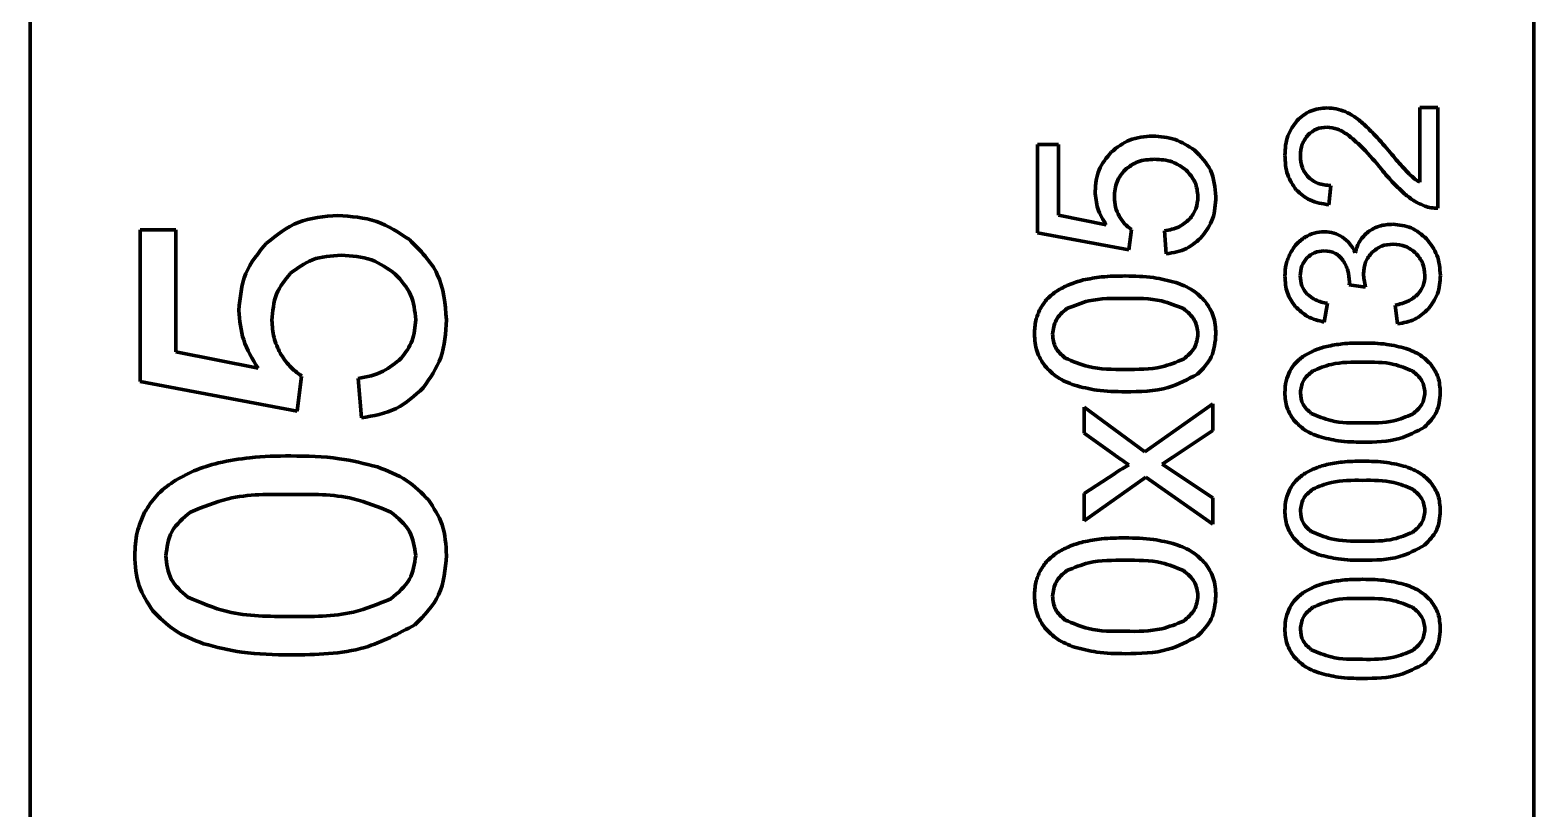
# Model space of a CAD drawing. Header units: millimetres. Extents: x 0 to 1189, y 0 to 841.
# Drawn here: x 372.85 to 402.85, y 215.53 to 231.08 of the extents above; entities that cross this region are included whole.
import ezdxf

# ---------------------------------------------------------------- set-up
doc = ezdxf.new("R2010")
doc.units = ezdxf.units.MM
doc.header["$LTSCALE"] = 0.75
doc.layers.add('Visible', color=7, linetype='Continuous', lineweight=70)

msp = doc.modelspace()

# ---------------------------------------------------------------- linework, layer by layer
at = {"layer": 'Visible', "extrusion": (-1e-16, -1, 0)}
for p, q in [((372.852, 123.899), (372.852, 673.232)), ((402.852, 123.899), (402.852, 673.232)), ((400.574, 228.045), (400.574, 229.534)), ((400.574, 229.534), (400.933, 229.534)), ((400.933, 229.534), (400.933, 227.527)), ((392.952, 227.037), (392.952, 228.799)), ((392.952, 228.799), (393.367, 228.799)), ((393.367, 228.799), (393.367, 227.385)), ((398.801, 227.98), (398.762, 227.597)), ((393.367, 227.385), (394.32, 227.194)), ((394.825, 227.102), (394.772, 226.694)), ((375.048, 224.065), (375.048, 227.094)), ((375.048, 227.094), (375.763, 227.094)), ((375.763, 227.094), (375.763, 224.663)), ((394.772, 226.694), (392.952, 227.037)), ((395.519, 226.616), (395.48, 227.073)), ((399.495, 225.953), (399.168, 225.994)), ((398.737, 225.628), (398.671, 225.255)), ((400.131, 225.218), (400.081, 225.59)), ((375.763, 224.663), (377.4, 224.335)), ((378.268, 224.177), (378.177, 223.475)), ((379.461, 223.342), (379.394, 224.127)), ((378.177, 223.475), (375.048, 224.065)), ((393.88, 223.034), (393.88, 223.553)), ((393.88, 223.553), (395.089, 222.666)), ((395.089, 222.666), (396.447, 223.621)), ((396.447, 223.621), (396.447, 223.087)), ((394.487, 222.601), (393.88, 223.034)), ((396.447, 223.087), (395.65, 222.56)), ((395.65, 222.56), (395.434, 222.42)), ((395.434, 222.42), (396.447, 221.745)), ((393.88, 221.832), (394.482, 222.226)), ((395.113, 222.156), (393.88, 221.288)), ((396.447, 221.218), (395.113, 222.156)), ((393.88, 221.288), (393.88, 221.832)), ((396.447, 221.745), (396.447, 221.218))]:
    msp.add_line(p, q, dxfattribs=at)
at = {"layer": 'Visible'}
for points, knots in [([(398.126, 229.275), (398.212, 229.349), (398.385, 229.498), (398.612, 229.519), (398.727, 229.53)], [0, 0, 0, 0, 0.03318338, 0.06672385, 0.06672385, 0.06672385, 0.06672385]), ([(398.727, 229.53), (398.788, 229.526), (398.911, 229.52), (399.027, 229.477), (399.085, 229.455)], [0, 0, 0, 0, 0.01816613, 0.03678527, 0.03678527, 0.03678527, 0.03678527]), ([(397.884, 228.583), (397.891, 228.718), (397.905, 228.973), (398.056, 229.178), (398.126, 229.275)], [0, 0, 0, 0, 0.03960956, 0.07471129, 0.07471129, 0.07471129, 0.07471129]), ([(399.085, 229.455), (399.147, 229.424), (399.281, 229.357), (399.394, 229.26), (399.456, 229.207)], [0, 0, 0, 0, 0.02061183, 0.04471862, 0.04471862, 0.04471862, 0.04471862]), ([(399.456, 229.207), (399.534, 229.132), (399.722, 228.949), (399.891, 228.75), (399.99, 228.633)], [0, 0, 0, 0, 0.03260307, 0.07851532, 0.07851532, 0.07851532, 0.07851532]), ([(394.419, 228.647), (394.536, 228.74), (394.778, 228.932), (395.087, 228.955), (395.246, 228.966)], [0, 0, 0, 0, 0.04385316, 0.09047358, 0.09047358, 0.09047358, 0.09047358]), ([(395.246, 228.966), (395.4, 228.956), (395.702, 228.934), (395.954, 228.768), (396.078, 228.686)], [0, 0, 0, 0, 0.04538963, 0.08910009, 0.08910009, 0.08910009, 0.08910009]), ([(398.345, 228.988), (398.3, 228.929), (398.208, 228.808), (398.198, 228.654), (398.193, 228.575)], [0, 0, 0, 0, 0.0215282, 0.04490679, 0.04490679, 0.04490679, 0.04490679]), ([(398.719, 229.146), (398.648, 229.14), (398.506, 229.127), (398.398, 229.034), (398.345, 228.988)], [0, 0, 0, 0, 0.0208066, 0.04151268, 0.04151268, 0.04151268, 0.04151268]), ([(399.167, 228.972), (399.093, 229.023), (398.956, 229.116), (398.793, 229.137), (398.719, 229.146)], [0, 0, 0, 0, 0.02650131, 0.04870379, 0.04870379, 0.04870379, 0.04870379]), ([(399.81, 228.303), (399.693, 228.446), (399.496, 228.686), (399.262, 228.89), (399.167, 228.972)], [0, 0, 0, 0, 0.05516422, 0.09293464, 0.09293464, 0.09293464, 0.09293464]), ([(394.098, 227.864), (394.111, 228.012), (394.136, 228.307), (394.325, 228.534), (394.419, 228.647)], [0, 0, 0, 0, 0.04353845, 0.08648531, 0.08648531, 0.08648531, 0.08648531]), ([(396.078, 228.686), (396.203, 228.56), (396.459, 228.303), (396.491, 227.94), (396.508, 227.755)], [0, 0, 0, 0, 0.0516397, 0.1054876, 0.1054876, 0.1054876, 0.1054876]), ([(399.99, 228.633), (400.068, 228.54), (400.191, 228.392), (400.323, 228.253), (400.372, 228.202)], [0, 0, 0, 0, 0.03629636, 0.05759698, 0.05759698, 0.05759698, 0.05759698]), ([(395.285, 228.505), (395.169, 228.498), (394.952, 228.486), (394.779, 228.356), (394.697, 228.295)], [0, 0, 0, 0, 0.03370913, 0.0635988, 0.0635988, 0.0635988, 0.0635988]), ([(395.913, 228.287), (395.824, 228.35), (395.637, 228.484), (395.406, 228.498), (395.285, 228.505)], [0, 0, 0, 0, 0.03202841, 0.06774082, 0.06774082, 0.06774082, 0.06774082]), ([(398.109, 227.893), (398.043, 227.99), (397.903, 228.198), (397.891, 228.449), (397.884, 228.583)], [0, 0, 0, 0, 0.0344819, 0.07377026, 0.07377026, 0.07377026, 0.07377026]), ([(398.193, 228.575), (398.198, 228.491), (398.208, 228.33), (398.307, 228.204), (398.354, 228.144)], [0, 0, 0, 0, 0.02456604, 0.04697127, 0.04697127, 0.04697127, 0.04697127]), ([(400.27, 227.816), (400.197, 227.883), (400.033, 228.035), (399.89, 228.208), (399.81, 228.303)], [0, 0, 0, 0, 0.02975276, 0.06709219, 0.06709219, 0.06709219, 0.06709219]), ([(394.697, 228.295), (394.634, 228.219), (394.504, 228.059), (394.49, 227.854), (394.482, 227.748)], [0, 0, 0, 0, 0.029041, 0.06012174, 0.06012174, 0.06012174, 0.06012174]), ([(396.15, 227.755), (396.14, 227.856), (396.12, 228.059), (395.982, 228.211), (395.913, 228.287)], [0, 0, 0, 0, 0.02960863, 0.05961142, 0.05961142, 0.05961142, 0.05961142]), ([(398.354, 228.144), (398.416, 228.097), (398.547, 227.996), (398.713, 227.986), (398.801, 227.98)], [0, 0, 0, 0, 0.02278253, 0.04859981, 0.04859981, 0.04859981, 0.04859981]), ([(400.372, 228.202), (400.405, 228.172), (400.468, 228.114), (400.54, 228.067), (400.574, 228.045)], [0, 0, 0, 0, 0.01330724, 0.0256381, 0.0256381, 0.0256381, 0.0256381]), ([(394.32, 227.194), (394.255, 227.3), (394.129, 227.506), (394.108, 227.747), (394.098, 227.864)], [0, 0, 0, 0, 0.03670611, 0.0714226, 0.0714226, 0.0714226, 0.0714226]), ([(394.482, 227.748), (394.486, 227.68), (394.493, 227.547), (394.55, 227.427), (394.577, 227.368)], [0, 0, 0, 0, 0.02014687, 0.03947295, 0.03947295, 0.03947295, 0.03947295]), ([(395.982, 227.309), (396.031, 227.374), (396.13, 227.507), (396.143, 227.672), (396.15, 227.755)], [0, 0, 0, 0, 0.02397623, 0.04854337, 0.04854337, 0.04854337, 0.04854337]), ([(396.508, 227.755), (396.499, 227.604), (396.482, 227.315), (396.316, 227.079), (396.237, 226.966)], [0, 0, 0, 0, 0.04442677, 0.08491192, 0.08491192, 0.08491192, 0.08491192]), ([(398.762, 227.597), (398.63, 227.616), (398.383, 227.652), (398.196, 227.817), (398.109, 227.893)], [0, 0, 0, 0, 0.03891672, 0.0731225, 0.0731225, 0.0731225, 0.0731225]), ([(400.674, 227.57), (400.604, 227.601), (400.459, 227.665), (400.335, 227.764), (400.27, 227.816)], [0, 0, 0, 0, 0.02265839, 0.0474364, 0.0474364, 0.0474364, 0.0474364]), ([(400.933, 227.527), (400.888, 227.528), (400.8, 227.529), (400.716, 227.557), (400.674, 227.57)], [0, 0, 0, 0, 0.01323248, 0.0263837, 0.0263837, 0.0263837, 0.0263837]), ([(377.57, 226.832), (377.772, 226.992), (378.188, 227.322), (378.718, 227.361), (378.991, 227.381)], [0, 0, 0, 0, 0.0753702, 0.1554966, 0.1554966, 0.1554966, 0.1554966]), ([(378.991, 227.381), (379.256, 227.362), (379.774, 227.326), (380.208, 227.039), (380.421, 226.899)], [0, 0, 0, 0, 0.0780111, 0.1531361, 0.1531361, 0.1531361, 0.1531361]), ([(394.577, 227.368), (394.611, 227.315), (394.677, 227.211), (394.777, 227.138), (394.825, 227.102)], [0, 0, 0, 0, 0.01867153, 0.03663207, 0.03663207, 0.03663207, 0.03663207]), ([(395.48, 227.073), (395.582, 227.093), (395.77, 227.129), (395.915, 227.253), (395.982, 227.309)], [0, 0, 0, 0, 0.03041367, 0.05625483, 0.05625483, 0.05625483, 0.05625483]), ([(399.546, 227.057), (399.617, 227.1), (399.768, 227.191), (399.944, 227.201), (400.036, 227.206)], [0, 0, 0, 0, 0.02470731, 0.05191397, 0.05191397, 0.05191397, 0.05191397]), ([(400.036, 227.206), (400.163, 227.194), (400.419, 227.169), (400.613, 227), (400.71, 226.916)], [0, 0, 0, 0, 0.03744427, 0.07504807, 0.07504807, 0.07504807, 0.07504807]), ([(377.018, 225.486), (377.04, 225.741), (377.085, 226.247), (377.409, 226.638), (377.57, 226.832)], [0, 0, 0, 0, 0.0748294, 0.1486421, 0.1486421, 0.1486421, 0.1486421]), ([(380.421, 226.899), (380.636, 226.682), (381.077, 226.24), (381.132, 225.617), (381.16, 225.299)], [0, 0, 0, 0, 0.0887531, 0.1813013, 0.1813013, 0.1813013, 0.1813013]), ([(396.237, 226.966), (396.138, 226.875), (395.933, 226.687), (395.66, 226.64), (395.519, 226.616)], [0, 0, 0, 0, 0.03960625, 0.08136833, 0.08136833, 0.08136833, 0.08136833]), ([(397.991, 226.626), (398.029, 226.691), (398.103, 226.818), (398.223, 226.904), (398.282, 226.946)], [0, 0, 0, 0, 0.02235337, 0.04369063, 0.04369063, 0.04369063, 0.04369063]), ([(398.282, 226.946), (398.344, 226.978), (398.466, 227.042), (398.605, 227.052), (398.673, 227.057)], [0, 0, 0, 0, 0.02073995, 0.04107087, 0.04107087, 0.04107087, 0.04107087]), ([(398.673, 227.057), (398.737, 227.052), (398.864, 227.044), (398.976, 226.982), (399.031, 226.951)], [0, 0, 0, 0, 0.01897971, 0.03776636, 0.03776636, 0.03776636, 0.03776636]), ([(399.031, 226.951), (399.083, 226.91), (399.191, 226.825), (399.255, 226.702), (399.288, 226.638)], [0, 0, 0, 0, 0.0195392, 0.04087852, 0.04087852, 0.04087852, 0.04087852]), ([(399.288, 226.638), (399.313, 226.722), (399.362, 226.885), (399.486, 227.001), (399.546, 227.057)], [0, 0, 0, 0, 0.02575802, 0.04993292, 0.04993292, 0.04993292, 0.04993292]), ([(400.044, 226.81), (399.963, 226.804), (399.804, 226.792), (399.681, 226.691), (399.621, 226.642)], [0, 0, 0, 0, 0.0238016, 0.04652692, 0.04652692, 0.04652692, 0.04652692]), ([(400.496, 226.629), (400.431, 226.682), (400.299, 226.789), (400.13, 226.803), (400.044, 226.81)], [0, 0, 0, 0, 0.02451324, 0.04967397, 0.04967397, 0.04967397, 0.04967397]), ([(400.71, 226.916), (400.791, 226.811), (400.956, 226.595), (400.976, 226.323), (400.986, 226.183)], [0, 0, 0, 0, 0.03882791, 0.07990348, 0.07990348, 0.07990348, 0.07990348]), ([(379.058, 226.587), (378.86, 226.576), (378.487, 226.555), (378.188, 226.332), (378.048, 226.228)], [0, 0, 0, 0, 0.0579358, 0.1093071, 0.1093071, 0.1093071, 0.1093071]), ([(380.138, 226.213), (379.986, 226.322), (379.664, 226.553), (379.267, 226.575), (379.058, 226.587)], [0, 0, 0, 0, 0.0550472, 0.116426, 0.116426, 0.116426, 0.116426]), ([(397.884, 226.168), (397.888, 226.249), (397.896, 226.408), (397.959, 226.554), (397.991, 226.626)], [0, 0, 0, 0, 0.02401782, 0.04733474, 0.04733474, 0.04733474, 0.04733474]), ([(398.325, 226.535), (398.286, 226.484), (398.204, 226.378), (398.195, 226.245), (398.19, 226.176)], [0, 0, 0, 0, 0.01883111, 0.03904739, 0.03904739, 0.03904739, 0.03904739]), ([(398.665, 226.674), (398.6, 226.668), (398.472, 226.658), (398.373, 226.575), (398.325, 226.535)], [0, 0, 0, 0, 0.01906169, 0.0375017, 0.0375017, 0.0375017, 0.0375017]), ([(399.048, 226.483), (398.999, 226.539), (398.898, 226.654), (398.745, 226.667), (398.665, 226.674)], [0, 0, 0, 0, 0.02129806, 0.04431935, 0.04431935, 0.04431935, 0.04431935]), ([(399.621, 226.642), (399.572, 226.582), (399.472, 226.457), (399.46, 226.298), (399.454, 226.216)], [0, 0, 0, 0, 0.02279061, 0.04676605, 0.04676605, 0.04676605, 0.04676605]), ([(400.678, 226.185), (400.67, 226.269), (400.656, 226.436), (400.549, 226.565), (400.496, 226.629)], [0, 0, 0, 0, 0.02468181, 0.04904498, 0.04904498, 0.04904498, 0.04904498]), ([(378.048, 226.228), (377.94, 226.096), (377.717, 225.822), (377.692, 225.469), (377.678, 225.287)], [0, 0, 0, 0, 0.0499126, 0.1033311, 0.1033311, 0.1033311, 0.1033311]), ([(380.545, 225.299), (380.528, 225.473), (380.493, 225.822), (380.257, 226.082), (380.138, 226.213)], [0, 0, 0, 0, 0.0508883, 0.102454, 0.102454, 0.102454, 0.102454]), ([(399.172, 226.054), (399.167, 226.131), (399.158, 226.283), (399.084, 226.417), (399.048, 226.483)], [0, 0, 0, 0, 0.02283891, 0.04512605, 0.04512605, 0.04512605, 0.04512605]), ([(399.454, 226.216), (399.456, 226.176), (399.461, 226.087), (399.483, 226.001), (399.495, 225.953)], [0, 0, 0, 0, 0.01190217, 0.02667822, 0.02667822, 0.02667822, 0.02667822]), ([(393.335, 225.874), (393.413, 225.919), (393.58, 226.014), (393.764, 226.067), (393.862, 226.094)], [0, 0, 0, 0, 0.02705955, 0.05729505, 0.05729505, 0.05729505, 0.05729505]), ([(393.862, 226.094), (393.983, 226.117), (394.26, 226.17), (394.541, 226.173), (394.7, 226.174)], [0, 0, 0, 0, 0.03696178, 0.08429648, 0.08429648, 0.08429648, 0.08429648]), ([(394.7, 226.174), (394.888, 226.171), (395.229, 226.167), (395.559, 226.083), (395.706, 226.046)], [0, 0, 0, 0, 0.0564493, 0.10181, 0.10181, 0.10181, 0.10181]), ([(395.706, 226.046), (395.825, 226), (396.049, 225.914), (396.219, 225.743), (396.299, 225.663)], [0, 0, 0, 0, 0.03753988, 0.07125827, 0.07125827, 0.07125827, 0.07125827]), ([(398.09, 225.565), (398.03, 225.653), (397.906, 225.835), (397.891, 226.054), (397.884, 226.168)], [0, 0, 0, 0, 0.03126965, 0.06475393, 0.06475393, 0.06475393, 0.06475393]), ([(398.19, 226.176), (398.196, 226.108), (398.206, 225.973), (398.287, 225.866), (398.327, 225.814)], [0, 0, 0, 0, 0.02022503, 0.03948926, 0.03948926, 0.03948926, 0.03948926]), ([(399.168, 225.994), (399.169, 226.005), (399.171, 226.025), (399.172, 226.045), (399.172, 226.054)], [0, 0, 0, 0, 0.003379823, 0.006022458, 0.006022458, 0.006022458, 0.006022458]), ([(400.538, 225.809), (400.579, 225.864), (400.662, 225.975), (400.672, 226.114), (400.678, 226.185)], [0, 0, 0, 0, 0.02006903, 0.04084302, 0.04084302, 0.04084302, 0.04084302]), ([(400.986, 226.183), (400.978, 226.057), (400.961, 225.812), (400.818, 225.615), (400.748, 225.519)], [0, 0, 0, 0, 0.03706201, 0.07180391, 0.07180391, 0.07180391, 0.07180391]), ([(393.004, 225.519), (393.047, 225.588), (393.134, 225.728), (393.267, 225.825), (393.335, 225.874)], [0, 0, 0, 0, 0.02413348, 0.04898112, 0.04898112, 0.04898112, 0.04898112]), ([(394.7, 225.727), (394.453, 225.729), (394.05, 225.734), (393.68, 225.581), (393.537, 225.523)], [0, 0, 0, 0, 0.0730065, 0.1190832, 0.1190832, 0.1190832, 0.1190832]), ([(395.86, 225.523), (395.716, 225.581), (395.347, 225.733), (394.945, 225.729), (394.7, 225.727)], [0, 0, 0, 0, 0.0461337, 0.1188387, 0.1188387, 0.1188387, 0.1188387]), ([(396.299, 225.663), (396.36, 225.569), (396.487, 225.374), (396.501, 225.141), (396.508, 225.018)], [0, 0, 0, 0, 0.03284543, 0.06879529, 0.06879529, 0.06879529, 0.06879529]), ([(398.327, 225.814), (398.382, 225.77), (398.502, 225.672), (398.654, 225.643), (398.737, 225.628)], [0, 0, 0, 0, 0.02082705, 0.04567707, 0.04567707, 0.04567707, 0.04567707]), ([(400.081, 225.59), (400.176, 225.612), (400.345, 225.65), (400.479, 225.76), (400.538, 225.809)], [0, 0, 0, 0, 0.02860702, 0.05124438, 0.05124438, 0.05124438, 0.05124438]), ([(377.4, 224.335), (377.288, 224.517), (377.072, 224.872), (377.035, 225.285), (377.018, 225.486)], [0, 0, 0, 0, 0.0630867, 0.1227538, 0.1227538, 0.1227538, 0.1227538]), ([(392.889, 225.018), (392.893, 225.109), (392.9, 225.283), (392.97, 225.442), (393.004, 225.519)], [0, 0, 0, 0, 0.02692746, 0.05173875, 0.05173875, 0.05173875, 0.05173875]), ([(393.537, 225.523), (393.453, 225.453), (393.292, 225.319), (393.263, 225.112), (393.249, 225.014)], [0, 0, 0, 0, 0.03148982, 0.06035275, 0.06035275, 0.06035275, 0.06035275]), ([(396.15, 225.018), (396.136, 225.116), (396.106, 225.321), (395.944, 225.453), (395.86, 225.523)], [0, 0, 0, 0, 0.02852723, 0.06005392, 0.06005392, 0.06005392, 0.06005392]), ([(398.671, 225.255), (398.555, 225.283), (398.334, 225.336), (398.169, 225.491), (398.09, 225.565)], [0, 0, 0, 0, 0.03509647, 0.0669037, 0.0669037, 0.0669037, 0.0669037]), ([(400.748, 225.519), (400.662, 225.44), (400.486, 225.28), (400.251, 225.239), (400.131, 225.218)], [0, 0, 0, 0, 0.03431324, 0.06995457, 0.06995457, 0.06995457, 0.06995457]), ([(377.678, 225.287), (377.685, 225.17), (377.697, 224.942), (377.795, 224.735), (377.842, 224.634)], [0, 0, 0, 0, 0.03462642, 0.06784203, 0.06784203, 0.06784203, 0.06784203]), ([(380.256, 224.532), (380.341, 224.645), (380.511, 224.872), (380.534, 225.156), (380.545, 225.299)], [0, 0, 0, 0, 0.04120797, 0.08343144, 0.08343144, 0.08343144, 0.08343144]), ([(381.16, 225.299), (381.145, 225.039), (381.115, 224.543), (380.83, 224.136), (380.695, 223.942)], [0, 0, 0, 0, 0.0763563, 0.1459379, 0.1459379, 0.1459379, 0.1459379]), ([(393.097, 224.377), (393.036, 224.47), (392.909, 224.665), (392.896, 224.897), (392.889, 225.018)], [0, 0, 0, 0, 0.03274909, 0.06851516, 0.06851516, 0.06851516, 0.06851516]), ([(393.249, 225.014), (393.26, 224.918), (393.282, 224.726), (393.429, 224.599), (393.503, 224.535)], [0, 0, 0, 0, 0.02769224, 0.05597181, 0.05597181, 0.05597181, 0.05597181]), ([(395.861, 224.514), (395.945, 224.584), (396.106, 224.716), (396.136, 224.921), (396.15, 225.018)], [0, 0, 0, 0, 0.03146419, 0.05998375, 0.05998375, 0.05998375, 0.05998375]), ([(396.508, 225.018), (396.494, 224.858), (396.467, 224.545), (396.248, 224.322), (396.14, 224.213)], [0, 0, 0, 0, 0.04666469, 0.09101807, 0.09101807, 0.09101807, 0.09101807]), ([(398.266, 224.58), (398.333, 224.618), (398.476, 224.699), (398.634, 224.744), (398.718, 224.768)], [0, 0, 0, 0, 0.02318194, 0.04908474, 0.04908474, 0.04908474, 0.04908474]), ([(398.718, 224.768), (398.821, 224.788), (399.058, 224.833), (399.3, 224.835), (399.435, 224.836)], [0, 0, 0, 0, 0.03166517, 0.07221685, 0.07221685, 0.07221685, 0.07221685]), ([(399.435, 224.836), (399.597, 224.834), (399.889, 224.83), (400.172, 224.759), (400.298, 224.727)], [0, 0, 0, 0, 0.04836014, 0.08722077, 0.08722077, 0.08722077, 0.08722077]), ([(400.298, 224.727), (400.399, 224.688), (400.592, 224.614), (400.737, 224.468), (400.805, 224.398)], [0, 0, 0, 0, 0.03216046, 0.06104703, 0.06104703, 0.06104703, 0.06104703]), ([(377.842, 224.634), (377.9, 224.543), (378.014, 224.364), (378.185, 224.239), (378.268, 224.177)], [0, 0, 0, 0, 0.03209069, 0.06295947, 0.06295947, 0.06295947, 0.06295947]), ([(379.394, 224.127), (379.569, 224.161), (379.892, 224.224), (380.142, 224.435), (380.256, 224.532)], [0, 0, 0, 0, 0.05227186, 0.09668505, 0.09668505, 0.09668505, 0.09668505]), ([(393.503, 224.535), (393.655, 224.47), (394.035, 224.308), (394.45, 224.309), (394.7, 224.31)], [0, 0, 0, 0, 0.0491003, 0.1228677, 0.1228677, 0.1228677, 0.1228677]), ([(394.7, 224.31), (394.946, 224.308), (395.348, 224.304), (395.718, 224.456), (395.861, 224.514)], [0, 0, 0, 0, 0.0728558, 0.1189609, 0.1189609, 0.1189609, 0.1189609]), ([(397.982, 224.275), (398.019, 224.334), (398.094, 224.454), (398.208, 224.537), (398.266, 224.58)], [0, 0, 0, 0, 0.02067523, 0.0419622, 0.0419622, 0.0419622, 0.0419622]), ([(399.435, 224.453), (399.224, 224.455), (398.879, 224.459), (398.562, 224.329), (398.439, 224.278)], [0, 0, 0, 0, 0.0625447, 0.1020186, 0.1020186, 0.1020186, 0.1020186]), ([(400.429, 224.278), (400.306, 224.329), (399.99, 224.459), (399.646, 224.455), (399.435, 224.453)], [0, 0, 0, 0, 0.0395227, 0.1018092, 0.1018092, 0.1018092, 0.1018092]), ([(393.688, 223.992), (393.57, 224.038), (393.345, 224.125), (393.176, 224.296), (393.097, 224.377)], [0, 0, 0, 0, 0.03755124, 0.07122186, 0.07122186, 0.07122186, 0.07122186]), ([(396.14, 224.213), (395.95, 224.112), (395.503, 223.872), (394.993, 223.866), (394.7, 223.863)], [0, 0, 0, 0, 0.063809, 0.1501974, 0.1501974, 0.1501974, 0.1501974]), ([(397.884, 223.846), (397.887, 223.924), (397.894, 224.073), (397.954, 224.21), (397.982, 224.275)], [0, 0, 0, 0, 0.02306877, 0.04432459, 0.04432459, 0.04432459, 0.04432459]), ([(398.439, 224.278), (398.367, 224.218), (398.229, 224.104), (398.204, 223.927), (398.193, 223.842)], [0, 0, 0, 0, 0.02697738, 0.05170428, 0.05170428, 0.05170428, 0.05170428]), ([(400.678, 223.846), (400.666, 223.93), (400.64, 224.106), (400.502, 224.219), (400.429, 224.278)], [0, 0, 0, 0, 0.02443928, 0.05144826, 0.05144826, 0.05144826, 0.05144826]), ([(400.805, 224.398), (400.857, 224.318), (400.967, 224.151), (400.978, 223.951), (400.984, 223.846)], [0, 0, 0, 0, 0.02813869, 0.05893693, 0.05893693, 0.05893693, 0.05893693]), ([(380.695, 223.942), (380.524, 223.786), (380.173, 223.464), (379.702, 223.383), (379.461, 223.342)], [0, 0, 0, 0, 0.0680713, 0.1398476, 0.1398476, 0.1398476, 0.1398476]), ([(394.7, 223.863), (394.509, 223.865), (394.167, 223.87), (393.835, 223.955), (393.688, 223.992)], [0, 0, 0, 0, 0.0568131, 0.1023112, 0.1023112, 0.1023112, 0.1023112]), ([(398.062, 223.297), (398.01, 223.376), (397.902, 223.543), (397.89, 223.742), (397.884, 223.846)], [0, 0, 0, 0, 0.02805615, 0.058697, 0.058697, 0.058697, 0.058697]), ([(398.193, 223.842), (398.202, 223.761), (398.221, 223.596), (398.347, 223.487), (398.41, 223.432)], [0, 0, 0, 0, 0.02372396, 0.04795108, 0.04795108, 0.04795108, 0.04795108]), ([(400.43, 223.415), (400.502, 223.474), (400.64, 223.587), (400.666, 223.763), (400.678, 223.846)], [0, 0, 0, 0, 0.02695544, 0.05138815, 0.05138815, 0.05138815, 0.05138815]), ([(400.984, 223.846), (400.973, 223.709), (400.95, 223.441), (400.761, 223.25), (400.67, 223.157)], [0, 0, 0, 0, 0.03997768, 0.07797525, 0.07797525, 0.07797525, 0.07797525]), ([(398.568, 222.967), (398.467, 223.007), (398.275, 223.081), (398.13, 223.227), (398.062, 223.297)], [0, 0, 0, 0, 0.0321702, 0.06101583, 0.06101583, 0.06101583, 0.06101583]), ([(398.41, 223.432), (398.54, 223.377), (398.866, 223.237), (399.221, 223.239), (399.435, 223.24)], [0, 0, 0, 0, 0.0420643, 0.1052609, 0.1052609, 0.1052609, 0.1052609]), ([(399.435, 223.24), (399.646, 223.238), (399.991, 223.234), (400.308, 223.364), (400.43, 223.415)], [0, 0, 0, 0, 0.0624156, 0.1019139, 0.1019139, 0.1019139, 0.1019139]), ([(399.435, 222.856), (399.272, 222.859), (398.979, 222.863), (398.695, 222.935), (398.568, 222.967)], [0, 0, 0, 0, 0.04867179, 0.08765009, 0.08765009, 0.08765009, 0.08765009]), ([(400.67, 223.157), (400.507, 223.07), (400.124, 222.865), (399.687, 222.859), (399.435, 222.856)], [0, 0, 0, 0, 0.0546653, 0.1286742, 0.1286742, 0.1286742, 0.1286742]), ([(394.77, 222.405), (394.719, 222.439), (394.624, 222.503), (394.531, 222.57), (394.487, 222.601)], [0, 0, 0, 0, 0.01818785, 0.03440349, 0.03440349, 0.03440349, 0.03440349]), ([(375.707, 222.066), (375.842, 222.144), (376.128, 222.307), (376.445, 222.397), (376.613, 222.445)], [0, 0, 0, 0, 0.04650728, 0.09847296, 0.09847296, 0.09847296, 0.09847296]), ([(376.613, 222.445), (376.821, 222.484), (377.296, 222.575), (377.78, 222.579), (378.052, 222.582)], [0, 0, 0, 0, 0.0635261, 0.1448801, 0.1448801, 0.1448801, 0.1448801]), ([(378.052, 222.582), (378.377, 222.577), (378.963, 222.569), (379.53, 222.426), (379.783, 222.361)], [0, 0, 0, 0, 0.0970192, 0.1749807, 0.1749807, 0.1749807, 0.1749807]), ([(379.783, 222.361), (379.986, 222.283), (380.372, 222.135), (380.663, 221.842), (380.801, 221.703)], [0, 0, 0, 0, 0.0645197, 0.1224714, 0.1224714, 0.1224714, 0.1224714]), ([(394.482, 222.226), (394.534, 222.26), (394.629, 222.321), (394.726, 222.379), (394.77, 222.405)], [0, 0, 0, 0, 0.01869445, 0.03387931, 0.03387931, 0.03387931, 0.03387931]), ([(398.266, 222.221), (398.333, 222.259), (398.476, 222.34), (398.634, 222.385), (398.718, 222.409)], [0, 0, 0, 0, 0.02318198, 0.04908476, 0.04908476, 0.04908476, 0.04908476]), ([(398.718, 222.409), (398.821, 222.429), (399.058, 222.474), (399.3, 222.476), (399.435, 222.477)], [0, 0, 0, 0, 0.03166517, 0.07221685, 0.07221685, 0.07221685, 0.07221685]), ([(399.435, 222.477), (399.597, 222.475), (399.889, 222.471), (400.172, 222.4), (400.298, 222.368)], [0, 0, 0, 0, 0.04836014, 0.08722076, 0.08722076, 0.08722076, 0.08722076]), ([(400.298, 222.368), (400.399, 222.329), (400.592, 222.255), (400.737, 222.109), (400.805, 222.039)], [0, 0, 0, 0, 0.03216044, 0.06104703, 0.06104703, 0.06104703, 0.06104703]), ([(375.138, 221.456), (375.211, 221.574), (375.362, 221.815), (375.591, 221.982), (375.707, 222.066)], [0, 0, 0, 0, 0.04147817, 0.08418369, 0.08418369, 0.08418369, 0.08418369]), ([(397.982, 221.916), (398.019, 221.975), (398.094, 222.095), (398.208, 222.178), (398.266, 222.221)], [0, 0, 0, 0, 0.02067518, 0.04196217, 0.04196217, 0.04196217, 0.04196217]), ([(399.435, 222.094), (399.224, 222.097), (398.879, 222.1), (398.562, 221.97), (398.439, 221.919)], [0, 0, 0, 0, 0.0625447, 0.1020186, 0.1020186, 0.1020186, 0.1020186]), ([(400.429, 221.919), (400.306, 221.97), (399.99, 222.1), (399.646, 222.096), (399.435, 222.094)], [0, 0, 0, 0, 0.0395227, 0.1018092, 0.1018092, 0.1018092, 0.1018092]), ([(400.805, 222.039), (400.857, 221.96), (400.967, 221.792), (400.978, 221.592), (400.984, 221.487)], [0, 0, 0, 0, 0.02813869, 0.05893699, 0.05893699, 0.05893699, 0.05893699]), ([(378.052, 221.813), (377.628, 221.817), (376.936, 221.825), (376.3, 221.563), (376.054, 221.462)], [0, 0, 0, 0, 0.1254761, 0.2046679, 0.2046679, 0.2046679, 0.2046679]), ([(380.047, 221.462), (379.8, 221.563), (379.165, 221.824), (378.475, 221.817), (378.052, 221.813)], [0, 0, 0, 0, 0.0792898, 0.2042478, 0.2042478, 0.2042478, 0.2042478]), ([(380.801, 221.703), (380.906, 221.543), (381.125, 221.207), (381.148, 220.805), (381.16, 220.596)], [0, 0, 0, 0, 0.0564514, 0.1182383, 0.1182383, 0.1182383, 0.1182383]), ([(397.884, 221.487), (397.887, 221.565), (397.894, 221.714), (397.954, 221.851), (397.982, 221.916)], [0, 0, 0, 0, 0.02306877, 0.04432462, 0.04432462, 0.04432462, 0.04432462]), ([(398.439, 221.919), (398.367, 221.859), (398.229, 221.745), (398.204, 221.568), (398.193, 221.483)], [0, 0, 0, 0, 0.02697733, 0.05170427, 0.05170427, 0.05170427, 0.05170427]), ([(400.678, 221.487), (400.666, 221.571), (400.64, 221.747), (400.502, 221.86), (400.429, 221.919)], [0, 0, 0, 0, 0.02443928, 0.05144826, 0.05144826, 0.05144826, 0.05144826]), ([(374.94, 220.596), (374.947, 220.751), (374.96, 221.05), (375.08, 221.324), (375.138, 221.456)], [0, 0, 0, 0, 0.04628015, 0.08892326, 0.08892326, 0.08892326, 0.08892326]), ([(376.054, 221.462), (375.91, 221.342), (375.633, 221.112), (375.583, 220.757), (375.559, 220.587)], [0, 0, 0, 0, 0.0541214, 0.1037281, 0.1037281, 0.1037281, 0.1037281]), ([(380.545, 220.596), (380.521, 220.763), (380.469, 221.116), (380.192, 221.343), (380.047, 221.462)], [0, 0, 0, 0, 0.0490296, 0.1032145, 0.1032145, 0.1032145, 0.1032145]), ([(398.062, 220.938), (398.01, 221.017), (397.902, 221.184), (397.89, 221.384), (397.884, 221.487)], [0, 0, 0, 0, 0.02805617, 0.058697, 0.058697, 0.058697, 0.058697]), ([(398.193, 221.483), (398.202, 221.402), (398.221, 221.237), (398.347, 221.128), (398.41, 221.073)], [0, 0, 0, 0, 0.02372396, 0.04795108, 0.04795108, 0.04795108, 0.04795108]), ([(400.43, 221.056), (400.502, 221.115), (400.64, 221.228), (400.666, 221.404), (400.678, 221.487)], [0, 0, 0, 0, 0.02695542, 0.05138813, 0.05138813, 0.05138813, 0.05138813]), ([(400.984, 221.487), (400.973, 221.35), (400.95, 221.082), (400.761, 220.891), (400.67, 220.798)], [0, 0, 0, 0, 0.03997765, 0.07797524, 0.07797524, 0.07797524, 0.07797524]), ([(393.335, 220.645), (393.413, 220.69), (393.58, 220.785), (393.764, 220.838), (393.862, 220.865)], [0, 0, 0, 0, 0.02705958, 0.05729507, 0.05729507, 0.05729507, 0.05729507]), ([(393.862, 220.865), (393.983, 220.888), (394.26, 220.941), (394.541, 220.944), (394.7, 220.945)], [0, 0, 0, 0, 0.03696178, 0.08429648, 0.08429648, 0.08429648, 0.08429648]), ([(394.7, 220.945), (394.888, 220.942), (395.229, 220.938), (395.559, 220.854), (395.706, 220.817)], [0, 0, 0, 0, 0.0564493, 0.10181, 0.10181, 0.10181, 0.10181]), ([(395.706, 220.817), (395.825, 220.771), (396.049, 220.685), (396.219, 220.514), (396.299, 220.434)], [0, 0, 0, 0, 0.03753988, 0.07125828, 0.07125828, 0.07125828, 0.07125828]), ([(398.568, 220.608), (398.467, 220.648), (398.275, 220.722), (398.13, 220.868), (398.062, 220.938)], [0, 0, 0, 0, 0.0321702, 0.06101581, 0.06101581, 0.06101581, 0.06101581]), ([(398.41, 221.073), (398.54, 221.018), (398.866, 220.878), (399.221, 220.88), (399.435, 220.881)], [0, 0, 0, 0, 0.0420643, 0.1052609, 0.1052609, 0.1052609, 0.1052609]), ([(399.435, 220.881), (399.646, 220.879), (399.991, 220.875), (400.308, 221.005), (400.43, 221.056)], [0, 0, 0, 0, 0.0624156, 0.1019139, 0.1019139, 0.1019139, 0.1019139]), ([(375.298, 219.492), (375.193, 219.653), (374.975, 219.987), (374.952, 220.387), (374.94, 220.596)], [0, 0, 0, 0, 0.0562858, 0.1177568, 0.1177568, 0.1177568, 0.1177568]), ([(375.559, 220.587), (375.578, 220.424), (375.616, 220.093), (375.868, 219.875), (375.996, 219.765)], [0, 0, 0, 0, 0.04759457, 0.09619859, 0.09619859, 0.09619859, 0.09619859]), ([(380.049, 219.729), (380.193, 219.849), (380.469, 220.076), (380.521, 220.428), (380.545, 220.596)], [0, 0, 0, 0, 0.0540774, 0.1030939, 0.1030939, 0.1030939, 0.1030939]), ([(381.16, 220.596), (381.137, 220.32), (381.091, 219.782), (380.713, 219.399), (380.529, 219.212)], [0, 0, 0, 0, 0.0802025, 0.1564325, 0.1564325, 0.1564325, 0.1564325]), ([(393.004, 220.29), (393.047, 220.359), (393.134, 220.499), (393.267, 220.596), (393.335, 220.645)], [0, 0, 0, 0, 0.02413349, 0.04898112, 0.04898112, 0.04898112, 0.04898112]), ([(394.7, 220.498), (394.453, 220.5), (394.05, 220.504), (393.68, 220.352), (393.537, 220.293)], [0, 0, 0, 0, 0.0730065, 0.1190832, 0.1190832, 0.1190832, 0.1190832]), ([(395.86, 220.293), (395.716, 220.352), (395.347, 220.504), (394.945, 220.5), (394.7, 220.498)], [0, 0, 0, 0, 0.0461337, 0.1188387, 0.1188387, 0.1188387, 0.1188387]), ([(399.435, 220.498), (399.272, 220.5), (398.979, 220.504), (398.695, 220.576), (398.568, 220.608)], [0, 0, 0, 0, 0.04867179, 0.08765009, 0.08765009, 0.08765009, 0.08765009]), ([(400.67, 220.798), (400.507, 220.711), (400.124, 220.506), (399.687, 220.501), (399.435, 220.498)], [0, 0, 0, 0, 0.0546652, 0.1286742, 0.1286742, 0.1286742, 0.1286742]), ([(392.889, 219.789), (392.893, 219.88), (392.9, 220.054), (392.97, 220.213), (393.004, 220.29)], [0, 0, 0, 0, 0.02692746, 0.05173875, 0.05173875, 0.05173875, 0.05173875]), ([(393.537, 220.293), (393.453, 220.224), (393.292, 220.09), (393.263, 219.883), (393.249, 219.785)], [0, 0, 0, 0, 0.03148979, 0.06035273, 0.06035273, 0.06035273, 0.06035273]), ([(396.15, 219.789), (396.136, 219.887), (396.106, 220.092), (395.944, 220.224), (395.86, 220.293)], [0, 0, 0, 0, 0.0285272, 0.0600539, 0.0600539, 0.0600539, 0.0600539]), ([(396.299, 220.434), (396.36, 220.34), (396.487, 220.145), (396.501, 219.911), (396.508, 219.789)], [0, 0, 0, 0, 0.03284543, 0.06879529, 0.06879529, 0.06879529, 0.06879529]), ([(398.266, 219.862), (398.333, 219.9), (398.476, 219.982), (398.634, 220.026), (398.718, 220.05)], [0, 0, 0, 0, 0.02318197, 0.04908476, 0.04908476, 0.04908476, 0.04908476]), ([(398.718, 220.05), (398.821, 220.07), (399.058, 220.115), (399.3, 220.117), (399.435, 220.119)], [0, 0, 0, 0, 0.03166517, 0.07221684, 0.07221684, 0.07221684, 0.07221684]), ([(399.435, 220.119), (399.597, 220.116), (399.889, 220.112), (400.172, 220.041), (400.298, 220.009)], [0, 0, 0, 0, 0.04836014, 0.08722077, 0.08722077, 0.08722077, 0.08722077]), ([(400.298, 220.009), (400.399, 219.97), (400.592, 219.896), (400.737, 219.75), (400.805, 219.68)], [0, 0, 0, 0, 0.03216044, 0.06104702, 0.06104702, 0.06104702, 0.06104702]), ([(375.996, 219.765), (376.256, 219.653), (376.909, 219.374), (377.624, 219.377), (378.052, 219.378)], [0, 0, 0, 0, 0.0843887, 0.2111724, 0.2111724, 0.2111724, 0.2111724]), ([(378.052, 219.378), (378.476, 219.374), (379.167, 219.367), (379.802, 219.628), (380.049, 219.729)], [0, 0, 0, 0, 0.1252171, 0.2044578, 0.2044578, 0.2044578, 0.2044578]), ([(393.097, 219.148), (393.036, 219.241), (392.909, 219.436), (392.896, 219.668), (392.889, 219.789)], [0, 0, 0, 0, 0.0327491, 0.06851517, 0.06851517, 0.06851517, 0.06851517]), ([(393.249, 219.785), (393.26, 219.689), (393.282, 219.497), (393.429, 219.37), (393.503, 219.306)], [0, 0, 0, 0, 0.02769224, 0.05597181, 0.05597181, 0.05597181, 0.05597181]), ([(395.861, 219.285), (395.945, 219.355), (396.106, 219.487), (396.136, 219.692), (396.15, 219.789)], [0, 0, 0, 0, 0.0314642, 0.05998375, 0.05998375, 0.05998375, 0.05998375]), ([(396.508, 219.789), (396.494, 219.629), (396.467, 219.316), (396.248, 219.093), (396.14, 218.984)], [0, 0, 0, 0, 0.04666467, 0.09101806, 0.09101806, 0.09101806, 0.09101806]), ([(397.982, 219.557), (398.019, 219.616), (398.094, 219.736), (398.208, 219.819), (398.266, 219.862)], [0, 0, 0, 0, 0.02067519, 0.04196216, 0.04196216, 0.04196216, 0.04196216]), ([(399.435, 219.735), (399.224, 219.738), (398.879, 219.741), (398.562, 219.611), (398.439, 219.56)], [0, 0, 0, 0, 0.0625447, 0.1020186, 0.1020186, 0.1020186, 0.1020186]), ([(400.429, 219.56), (400.306, 219.611), (399.99, 219.741), (399.646, 219.737), (399.435, 219.735)], [0, 0, 0, 0, 0.0395227, 0.1018092, 0.1018092, 0.1018092, 0.1018092]), ([(400.805, 219.68), (400.857, 219.601), (400.967, 219.433), (400.978, 219.233), (400.984, 219.129)], [0, 0, 0, 0, 0.0281387, 0.05893698, 0.05893698, 0.05893698, 0.05893698]), ([(376.313, 218.832), (376.11, 218.911), (375.725, 219.06), (375.435, 219.354), (375.298, 219.492)], [0, 0, 0, 0, 0.0645393, 0.1224089, 0.1224089, 0.1224089, 0.1224089]), ([(393.503, 219.306), (393.655, 219.241), (394.035, 219.078), (394.45, 219.08), (394.7, 219.081)], [0, 0, 0, 0, 0.0491004, 0.1228677, 0.1228677, 0.1228677, 0.1228677]), ([(397.884, 219.129), (397.887, 219.206), (397.894, 219.355), (397.954, 219.492), (397.982, 219.557)], [0, 0, 0, 0, 0.02306878, 0.04432463, 0.04432463, 0.04432463, 0.04432463]), ([(398.439, 219.56), (398.367, 219.5), (398.229, 219.386), (398.204, 219.209), (398.193, 219.124)], [0, 0, 0, 0, 0.02697734, 0.05170425, 0.05170425, 0.05170425, 0.05170425]), ([(400.678, 219.129), (400.666, 219.212), (400.64, 219.388), (400.502, 219.501), (400.429, 219.56)], [0, 0, 0, 0, 0.02443928, 0.05144825, 0.05144825, 0.05144825, 0.05144825]), ([(380.529, 219.212), (380.202, 219.037), (379.433, 218.626), (378.557, 218.616), (378.052, 218.61)], [0, 0, 0, 0, 0.1096685, 0.2581438, 0.2581438, 0.2581438, 0.2581438]), ([(393.688, 218.763), (393.57, 218.809), (393.345, 218.896), (393.176, 219.067), (393.097, 219.148)], [0, 0, 0, 0, 0.03755126, 0.07122185, 0.07122185, 0.07122185, 0.07122185]), ([(394.7, 219.081), (394.946, 219.079), (395.348, 219.075), (395.718, 219.226), (395.861, 219.285)], [0, 0, 0, 0, 0.0728558, 0.1189609, 0.1189609, 0.1189609, 0.1189609]), ([(398.062, 218.579), (398.01, 218.658), (397.902, 218.825), (397.89, 219.025), (397.884, 219.129)], [0, 0, 0, 0, 0.02805618, 0.05869701, 0.05869701, 0.05869701, 0.05869701]), ([(398.193, 219.124), (398.202, 219.043), (398.221, 218.878), (398.347, 218.769), (398.41, 218.714)], [0, 0, 0, 0, 0.02372396, 0.0479511, 0.0479511, 0.0479511, 0.0479511]), ([(400.43, 218.697), (400.502, 218.756), (400.64, 218.869), (400.666, 219.045), (400.678, 219.129)], [0, 0, 0, 0, 0.02695542, 0.05138814, 0.05138814, 0.05138814, 0.05138814]), ([(400.984, 219.129), (400.973, 218.991), (400.95, 218.723), (400.761, 218.532), (400.67, 218.439)], [0, 0, 0, 0, 0.03997766, 0.07797524, 0.07797524, 0.07797524, 0.07797524]), ([(378.052, 218.61), (377.725, 218.614), (377.137, 218.622), (376.567, 218.767), (376.313, 218.832)], [0, 0, 0, 0, 0.0976444, 0.175842, 0.175842, 0.175842, 0.175842]), ([(394.7, 218.634), (394.509, 218.636), (394.167, 218.641), (393.835, 218.726), (393.688, 218.763)], [0, 0, 0, 0, 0.0568131, 0.1023112, 0.1023112, 0.1023112, 0.1023112]), ([(396.14, 218.984), (395.95, 218.883), (395.503, 218.643), (394.993, 218.637), (394.7, 218.634)], [0, 0, 0, 0, 0.063809, 0.1501974, 0.1501974, 0.1501974, 0.1501974]), ([(398.41, 218.714), (398.54, 218.659), (398.866, 218.519), (399.221, 218.521), (399.435, 218.522)], [0, 0, 0, 0, 0.0420643, 0.1052609, 0.1052609, 0.1052609, 0.1052609]), ([(398.568, 218.249), (398.467, 218.289), (398.275, 218.363), (398.13, 218.509), (398.062, 218.579)], [0, 0, 0, 0, 0.0321702, 0.06101582, 0.06101582, 0.06101582, 0.06101582]), ([(399.435, 218.522), (399.646, 218.52), (399.991, 218.516), (400.308, 218.646), (400.43, 218.697)], [0, 0, 0, 0, 0.0624156, 0.1019139, 0.1019139, 0.1019139, 0.1019139]), ([(400.67, 218.439), (400.507, 218.352), (400.124, 218.147), (399.687, 218.142), (399.435, 218.139)], [0, 0, 0, 0, 0.0546652, 0.1286742, 0.1286742, 0.1286742, 0.1286742]), ([(399.435, 218.139), (399.272, 218.141), (398.979, 218.145), (398.695, 218.217), (398.568, 218.249)], [0, 0, 0, 0, 0.04867179, 0.08765009, 0.08765009, 0.08765009, 0.08765009])]:
    msp.add_open_spline(points, degree=3, knots=knots, dxfattribs=at)

doc.saveas('drawing.dxf')
